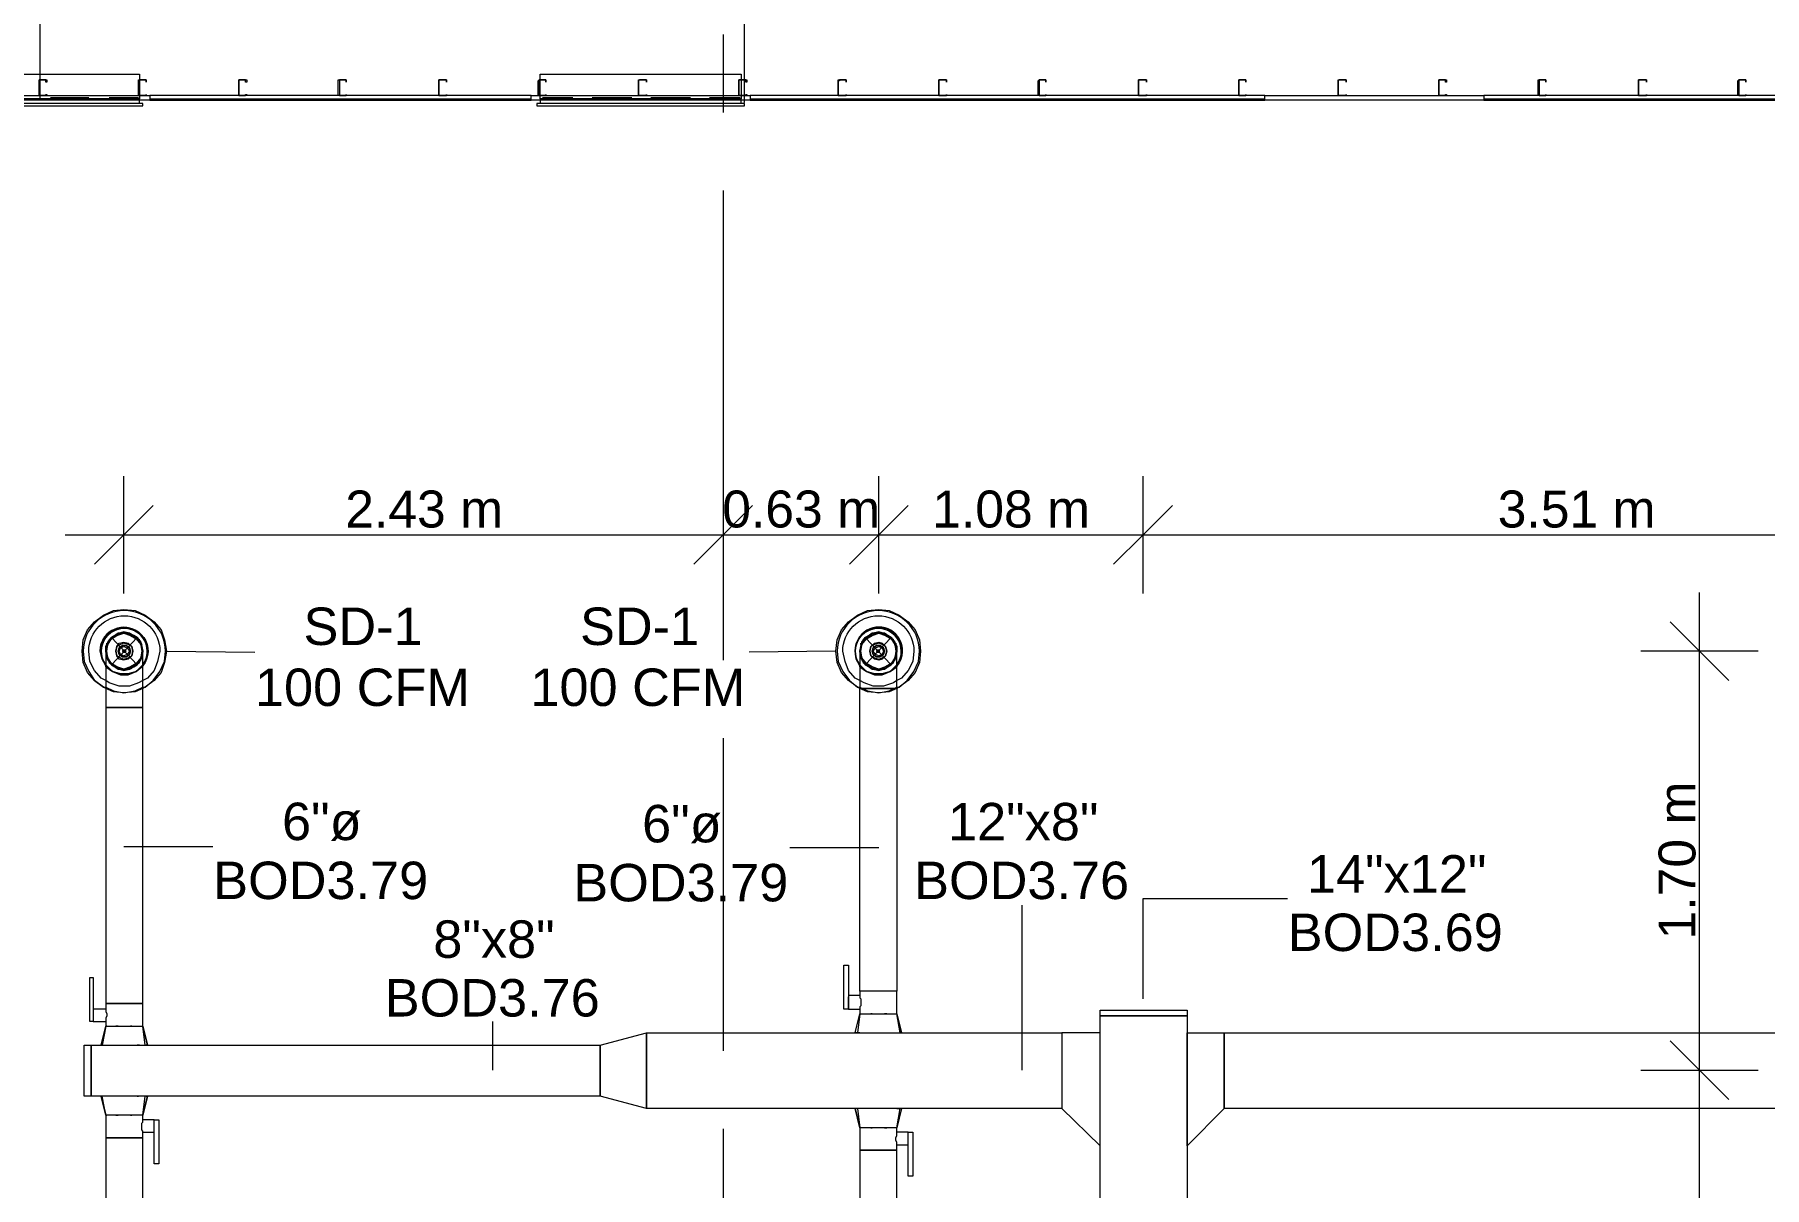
# Model space of a CAD drawing. Header units: metres. Extents: x -2 to 207, y -8 to 52.
# Drawn here: x 28.02 to 35.04, y 16.8 to 21.48 of the extents above; entities that cross this region are included whole.
import ezdxf

# ---------------------------------------------------------------- set-up
doc = ezdxf.new("R2010")
doc.units = ezdxf.units.M
doc.layers.add('HVAC - Ductos', color=5, linetype='Continuous', lineweight=0)
doc.layers.add('PDF_Text', color=7, linetype='Continuous', lineweight=0)
doc.layers.add('PDF_Geometry', color=7, linetype='Continuous', lineweight=0, true_color=0xaaaaaa)
doc.styles.add('PDF Helvetica', font='')
doc.styles.get('PDF Helvetica').set_extended_font_data('Helvetica')

msp = doc.modelspace()

# ---------------------------------------------------------------- linework, layer by layer
at = {"layer": 'HVAC - Ductos', "lineweight": 0}
for points in [[(28.0393, 21.2243), (28.0393, 21.7787)], [(30.8983, 21.2059), (30.8983, 21.7008)], [(28.4563, 21.2014), (28.4425, 21.2014), (28.4425, 21.2197), (27.6316, 21.2197), (27.6316, 21.3205), (28.4425, 21.3205), (28.4425, 21.2197), (27.6316, 21.2197), (27.6316, 21.2014), (27.6178, 21.2014), (27.6178, 21.1922), (28.4563, 21.1922), (28.4563, 21.2014), (27.6178, 21.2014)], [(30.8937, 21.2014), (30.8846, 21.2014), (30.8846, 21.2197), (30.069, 21.2197), (30.069, 21.3205), (30.8846, 21.3205), (30.8846, 21.2197), (30.069, 21.2197), (30.069, 21.2014), (30.0553, 21.2014), (30.0553, 21.1922), (30.8983, 21.1922), (30.8983, 21.2014), (30.0553, 21.2014)], [(27.6408, 21.1922), (28.4334, 21.1922)], [(30.0782, 21.1922), (30.8708, 21.1922)], [(28.3784, 19.2129), (28.3784, 19.4511), (28.3784, 19.6894)], [(30.8113, 19.6894), (30.8113, 19.4511), (30.8113, 19.2129)], [(31.4435, 19.2129), (31.4435, 19.4511), (31.4435, 19.6894)], [(32.5157, 19.2129), (32.5157, 19.4511), (32.5157, 19.6894)], [(28.4975, 19.5703), (28.3784, 19.4511), (28.2592, 19.332)], [(30.9304, 19.5703), (30.8113, 19.4511), (30.6921, 19.332)], [(31.5627, 19.5703), (31.4435, 19.4511), (31.3245, 19.332)], [(32.6348, 19.5703), (32.5157, 19.4511), (32.3965, 19.332)], [(28.1402, 19.4511), (30.8113, 19.4511), (31.4435, 19.4511), (32.5157, 19.4511), (36.0252, 19.4511), (40.2267, 19.4511)], [(34.7745, 13.7378), (34.7745, 15.575), (34.7745, 17.2794), (34.7745, 19.2175)], [(28.3051, 18.8281), (28.2959, 18.8326), (28.2592, 18.8601), (28.2318, 18.8921), (28.2134, 18.9334), (28.2089, 18.9792), (28.2134, 19.025), (28.2318, 19.0663), (28.2592, 19.0984), (28.2959, 19.1258), (28.3372, 19.1442), (28.3784, 19.1488), (28.4242, 19.1442), (28.4655, 19.1258), (28.5021, 19.0984), (28.5296, 19.0663), (28.5433, 19.025), (28.5525, 18.9792), (28.5433, 18.9334), (28.5296, 18.8921), (28.5021, 18.8601), (28.4655, 18.8326), (28.4563, 18.8281)], [(28.3142, 19.0113), (28.328, 19.0296), (28.3509, 19.0434)], [(28.3463, 19.048), (28.3509, 19.048), (28.3554, 19.048)], [(28.3554, 19.048), (28.3784, 19.0526), (28.4059, 19.048)], [(28.4059, 19.048), (28.4105, 19.048)], [(28.4105, 19.0434), (28.4334, 19.0296), (28.4471, 19.0113)], [(31.3748, 19.0113), (31.3885, 19.0296), (31.4115, 19.0434)], [(31.4115, 19.048), (31.4161, 19.048)], [(31.4161, 19.048), (31.4435, 19.0526), (31.4665, 19.048)], [(31.4665, 19.048), (31.471, 19.048), (31.4756, 19.048)], [(31.471, 19.0434), (31.4939, 19.0296), (31.5077, 19.0113)], [(34.6553, 19.0984), (34.7745, 18.9792), (34.8936, 18.8601)], [(28.3097, 18.9563), (28.3051, 18.9792), (28.3097, 19.0022)], [(28.3051, 18.9792), (28.3051, 18.9747), (28.3051, 18.9563), (28.3051, 18.9243), (28.3051, 18.883), (28.3051, 18.8372), (28.3051, 18.7868), (28.3051, 18.7501), (28.3142, 18.7501), (28.328, 18.7501), (28.3418, 18.7501), (28.36, 18.7501), (28.3784, 18.7501), (28.4013, 18.7501), (28.4196, 18.7501), (28.4334, 18.7501), (28.4471, 18.7501), (28.4517, 18.7501), (28.4563, 18.7501), (28.4563, 18.8051), (28.4563, 18.8555), (28.4563, 18.9013), (28.4563, 18.938), (28.4563, 18.9609), (28.4563, 18.9747), (28.4563, 18.9792)], [(28.3051, 18.9747), (28.3051, 18.9609), (28.3142, 18.9426), (28.328, 18.9243), (28.3418, 18.9151), (28.36, 18.9059), (28.3784, 18.9013), (28.4013, 18.9059), (28.4196, 18.9151), (28.4334, 18.9243), (28.4471, 18.9426), (28.4517, 18.9609), (28.4563, 18.9747)], [(28.3097, 19.0067), (28.3097, 19.0113)], [(28.4471, 19.0113), (28.4517, 19.0067)], [(28.4471, 19.0022), (28.4517, 18.9792), (28.4471, 18.9563)], [(28.5525, 18.9792), (28.9098, 18.9747)], [(31.2694, 18.9792), (30.9167, 18.9747)], [(31.3657, 18.9792), (31.3657, 18.9747), (31.3657, 18.9563), (31.3657, 18.9243), (31.3657, 18.8876), (31.3657, 18.8464), (31.3657, 18.8281), (31.3703, 18.8281), (31.3748, 18.8281), (31.3885, 18.8281), (31.4023, 18.8281), (31.4207, 18.8281), (31.4435, 18.8281), (31.4619, 18.8281), (31.4802, 18.8281), (31.4939, 18.8281), (31.5077, 18.8281), (31.5169, 18.8281), (31.5169, 18.8693), (31.5169, 18.9105), (31.5169, 18.9426), (31.5169, 18.9655), (31.5169, 18.9792)], [(31.3657, 18.9747), (31.3703, 18.9609), (31.3748, 18.9426), (31.3885, 18.9243), (31.4023, 18.9151), (31.4207, 18.9059), (31.4435, 18.9013), (31.4619, 18.9059), (31.4802, 18.9151), (31.4939, 18.9243), (31.5077, 18.9426), (31.5169, 18.9609), (31.5169, 18.9747)], [(31.3703, 19.0067), (31.3703, 19.0113)], [(31.3748, 18.9563), (31.3703, 18.9792), (31.3748, 19.0022)], [(31.5123, 19.0113), (31.5123, 19.0067)], [(31.5123, 19.0022), (31.5169, 18.9792), (31.5123, 18.9563)], [(35.0127, 18.9792), (34.7745, 18.9792), (34.5362, 18.9792)], [(28.3097, 18.9472), (28.3097, 18.9518)], [(28.3509, 18.9151), (28.328, 18.9288), (28.3142, 18.9472)], [(28.3554, 18.9059), (28.3509, 18.9105), (28.3463, 18.9105)], [(28.4059, 18.9105), (28.3784, 18.9059), (28.3554, 18.9105)], [(28.4105, 18.9105), (28.4059, 18.9059)], [(28.4517, 18.9518), (28.4471, 18.9472), (28.4334, 18.9288), (28.4105, 18.9151)], [(31.3703, 18.9472), (31.3703, 18.9518)], [(31.4115, 18.9151), (31.3885, 18.9288), (31.3748, 18.9472)], [(31.4161, 18.9059), (31.4115, 18.9105)], [(31.4665, 18.9105), (31.4435, 18.9059), (31.4161, 18.9105)], [(31.4756, 18.9105), (31.471, 18.9105), (31.4665, 18.9059)], [(31.5077, 18.9472), (31.4939, 18.9288), (31.471, 18.9151)], [(31.5123, 18.9518), (31.5123, 18.9472)], [(28.4563, 18.8601), (28.4379, 18.8509), (28.4013, 18.8372), (28.36, 18.8372), (28.3188, 18.8509), (28.3051, 18.8601)], [(28.3051, 18.8326), (28.3372, 18.8189), (28.3784, 18.8097), (28.4242, 18.8189), (28.4563, 18.8326)], [(28.4563, 18.8281), (28.4242, 18.8143), (28.3784, 18.8097), (28.3372, 18.8143), (28.3051, 18.8281)], [(31.5169, 18.8601), (31.5031, 18.8509), (31.4619, 18.8372), (31.4207, 18.8372), (31.384, 18.8509), (31.3657, 18.8601)], [(31.3657, 18.8326), (31.3977, 18.8189), (31.4435, 18.8097), (31.4848, 18.8189), (31.5169, 18.8326)], [(31.5169, 18.8281), (31.4848, 18.8143), (31.4435, 18.8097), (31.3977, 18.8143), (31.3657, 18.8281)], [(31.5169, 18.8281), (31.5077, 18.8281), (31.4939, 18.8281), (31.4802, 18.8281), (31.4619, 18.8281), (31.4435, 18.8281), (31.4207, 18.8281), (31.4023, 18.8281), (31.3885, 18.8281), (31.3748, 18.8281), (31.3703, 18.8281), (31.3657, 18.8281)], [(28.3784, 18.1866), (28.7404, 18.1866)], [(31.4435, 18.182), (31.0816, 18.182)], [(32.5157, 17.5681), (32.5157, 17.9758), (33.1021, 17.9758)], [(32.0254, 17.2794), (32.0254, 17.9484)], [(28.2547, 17.4764), (28.241, 17.4764), (28.241, 17.6551), (28.2547, 17.6551), (28.2547, 17.4764), (28.3051, 17.4764), (28.3051, 17.4581), (28.2914, 17.3802)], [(31.3657, 17.4306), (31.3565, 17.4306), (31.3519, 17.4306), (31.3473, 17.4306), (31.3657, 17.5085), (31.3703, 17.5085), (31.3748, 17.5085), (31.3885, 17.5085), (31.4023, 17.5085), (31.4207, 17.5085), (31.4435, 17.5085), (31.4619, 17.5085), (31.4802, 17.5085), (31.4939, 17.5085), (31.5077, 17.5085), (31.5123, 17.5085), (31.5169, 17.5085), (31.5169, 17.6001), (31.5077, 17.6001), (31.4939, 17.6001), (31.4802, 17.6001), (31.4619, 17.6001), (31.4435, 17.6001), (31.4207, 17.6001), (31.4023, 17.6001), (31.3885, 17.6001), (31.3748, 17.6001), (31.3703, 17.6001), (31.3657, 17.6001), (31.3657, 17.5818), (31.3199, 17.5818)], [(31.3199, 17.5314), (31.3199, 17.536), (31.3199, 17.5406), (31.3199, 17.5497), (31.3199, 17.5543), (31.3199, 17.5589), (31.3199, 17.5681), (31.3199, 17.5727), (31.3199, 17.5773)], [(31.3657, 17.5818), (31.3657, 17.5773), (31.3657, 17.5727), (31.3703, 17.5681), (31.3703, 17.5589), (31.3703, 17.5497), (31.3703, 17.5406), (31.3657, 17.536), (31.3657, 17.5314), (31.3657, 17.5268)], [(28.3051, 17.4581), (28.3097, 17.4581), (28.3051, 17.4581), (28.3097, 17.4581), (28.3142, 17.4581), (28.328, 17.4581), (28.3418, 17.4581), (28.36, 17.4581), (28.3784, 17.4581), (28.4013, 17.4581), (28.4196, 17.4581), (28.4334, 17.4581), (28.4471, 17.4581), (28.4517, 17.4581), (28.4563, 17.4581), (28.4563, 17.5497), (28.4517, 17.5497), (28.4471, 17.5497), (28.4334, 17.5497), (28.4196, 17.5497), (28.4013, 17.5497), (28.3784, 17.5497), (28.36, 17.5497), (28.3418, 17.5497), (28.328, 17.5497), (28.3142, 17.5497), (28.3051, 17.5497), (28.3051, 17.5268), (28.2547, 17.5268), (28.2547, 17.5222), (28.2547, 17.5176), (28.2547, 17.5085), (28.2547, 17.5039), (28.2547, 17.4948), (28.2547, 17.4902), (28.2547, 17.4856), (28.2547, 17.481)], [(28.3051, 17.5268), (28.3051, 17.5222), (28.3051, 17.5176), (28.3097, 17.5085), (28.3097, 17.4994), (28.3051, 17.4902), (28.3051, 17.4856), (28.3051, 17.481), (28.3051, 17.4764)], [(31.3199, 17.5268), (31.3657, 17.5268), (31.3657, 17.5085), (31.3565, 17.4306)], [(31.3473, 17.4306), (31.3657, 17.5085)], [(31.5352, 17.4306), (31.5169, 17.5085), (31.5352, 17.4306)], [(31.5306, 17.4306), (31.5169, 17.5085)], [(28.2868, 17.3802), (28.3051, 17.4581), (28.2868, 17.3802)], [(28.4563, 17.3802), (28.4655, 17.3802), (28.47, 17.3802), (28.4746, 17.3802), (28.4563, 17.4581), (28.4746, 17.3802), (28.47, 17.3802)], [(28.4655, 17.3802), (28.4563, 17.4581)], [(29.8766, 17.2794), (29.8766, 17.4764)], [(30.3119, 17.3802), (30.4997, 17.4306)], [(30.4997, 17.4306), (30.4997, 17.1237)], [(31.3703, 17.4306), (31.3885, 17.4306)], [(31.3931, 17.4306), (31.3977, 17.4306), (31.4069, 17.4306), (31.4207, 17.4306), (31.4252, 17.4306), (31.4298, 17.4306), (31.4527, 17.4306), (31.4573, 17.4306), (31.4619, 17.4306), (31.4756, 17.4306), (31.4848, 17.4306), (31.4894, 17.4306), (31.4939, 17.4306), (31.5123, 17.4306)], [(31.5169, 17.4306), (31.526, 17.4306), (31.5306, 17.4306), (31.5352, 17.4306)], [(28.2868, 17.3802), (28.2914, 17.3802), (28.2959, 17.3802), (28.3051, 17.3802)], [(28.3097, 17.3802), (28.3234, 17.3802), (28.328, 17.3802)], [(28.3326, 17.3802), (28.3372, 17.3802), (28.3463, 17.3802), (28.36, 17.3802), (28.3646, 17.3802), (28.3692, 17.3802), (28.3921, 17.3802)], [(28.3967, 17.3802), (28.4013, 17.3802), (28.4151, 17.3802), (28.4242, 17.3802), (28.4288, 17.3802), (28.4334, 17.3802), (28.4517, 17.3802)], [(28.4425, 17.3802), (28.4334, 17.3802)], [(30.3119, 17.1741), (30.3119, 17.3802)], [(34.6553, 17.3986), (34.7745, 17.2794), (34.8936, 17.1603)], [(34.5362, 17.2794), (34.7745, 17.2794), (35.0127, 17.2794)], [(28.3051, 17.1741), (28.2959, 17.1741), (28.2914, 17.1741), (28.2868, 17.1741), (28.3051, 17.0961), (28.2868, 17.1741)], [(28.3051, 17.0961), (28.3097, 17.0961), (28.3051, 17.0961), (28.2914, 17.1741)], [(28.328, 17.1741), (28.3234, 17.1741), (28.3097, 17.1741)], [(28.3921, 17.1741), (28.3692, 17.1741), (28.3646, 17.1741), (28.36, 17.1741), (28.3463, 17.1741), (28.3372, 17.1741), (28.3326, 17.1741)], [(28.4517, 17.1741), (28.4334, 17.1741), (28.4288, 17.1741), (28.4242, 17.1741), (28.4151, 17.1741), (28.4013, 17.1741), (28.3967, 17.1741)], [(28.4334, 17.1741), (28.4379, 17.1741)], [(28.4563, 17.0961), (28.4655, 17.1741), (28.4563, 17.1741)], [(28.4746, 17.1741), (28.4563, 17.0961), (28.4746, 17.1741)], [(30.4997, 17.1237), (30.3119, 17.1741)], [(28.4563, 15.8454), (28.4563, 17.0045), (28.4563, 17.0275), (28.5021, 17.0275), (28.5021, 17.032), (28.5021, 17.0366), (28.5021, 17.0458), (28.5021, 17.0503), (28.5021, 17.0595), (28.5021, 17.0641), (28.5021, 17.0687), (28.5021, 17.0733), (28.5021, 17.0779), (28.5204, 17.0779), (28.5204, 16.8992), (28.5021, 16.8992), (28.5021, 17.0779), (28.4563, 17.0779), (28.4563, 17.0961), (28.4517, 17.0961), (28.4471, 17.0961), (28.4334, 17.0961), (28.4196, 17.0961), (28.4013, 17.0961), (28.3784, 17.0961), (28.36, 17.0961), (28.3418, 17.0961), (28.328, 17.0961), (28.3142, 17.0961), (28.3097, 17.0961), (28.3051, 17.0961), (28.3051, 17.0045), (28.3142, 17.0045), (28.328, 17.0045), (28.3418, 17.0045), (28.36, 17.0045), (28.3784, 17.0045), (28.4013, 17.0045), (28.4196, 17.0045), (28.4334, 17.0045), (28.4471, 17.0045), (28.4517, 17.0045), (28.4563, 17.0045), (28.4517, 17.0045), (28.4471, 17.0045), (28.4334, 17.0045), (28.4196, 17.0045), (28.4013, 17.0045), (28.3784, 17.0045), (28.36, 17.0045), (28.3418, 17.0045), (28.328, 17.0045), (28.3142, 17.0045), (28.3051, 17.0045), (28.3051, 15.8454)], [(28.4563, 17.0275), (28.4563, 17.032), (28.4517, 17.0366), (28.4517, 17.0458), (28.4517, 17.0549), (28.4517, 17.0641), (28.4563, 17.0687), (28.4563, 17.0733), (28.4563, 17.0779)], [(31.3519, 17.1237), (31.3473, 17.1237)], [(31.3473, 17.1237), (31.3657, 17.0458), (31.3473, 17.1237)], [(31.3657, 17.1237), (31.3565, 17.1237), (31.3657, 17.0458)], [(31.5169, 17.1237), (31.526, 17.1237), (31.5306, 17.1237), (31.5352, 17.1237), (31.5169, 17.0458), (31.5123, 17.0458), (31.5077, 17.0458), (31.4939, 17.0458), (31.4802, 17.0458), (31.4619, 17.0458), (31.4435, 17.0458), (31.4207, 17.0458), (31.4023, 17.0458), (31.3885, 17.0458), (31.3748, 17.0458), (31.3703, 17.0458), (31.3657, 17.0458), (31.3657, 16.9541), (31.3703, 16.9541), (31.3748, 16.9541), (31.3885, 16.9541), (31.4023, 16.9541), (31.4207, 16.9541), (31.4435, 16.9541), (31.4619, 16.9541), (31.4802, 16.9541), (31.4939, 16.9541), (31.5077, 16.9541), (31.5169, 16.9541), (31.5169, 16.977), (31.5627, 16.977), (31.5627, 16.9816), (31.5627, 16.9862), (31.5627, 16.9954), (31.5627, 16.9999), (31.5627, 17.0091), (31.5627, 17.0137), (31.5627, 17.0183), (31.5627, 17.0229)], [(31.3885, 17.1237), (31.3703, 17.1237)], [(31.5123, 17.1237), (31.4939, 17.1237), (31.4894, 17.1237), (31.4848, 17.1237), (31.4756, 17.1237), (31.4619, 17.1237), (31.4573, 17.1237), (31.4527, 17.1237), (31.4298, 17.1237), (31.4252, 17.1237), (31.4207, 17.1237), (31.4069, 17.1237), (31.3977, 17.1237), (31.3931, 17.1237)], [(31.5627, 17.0275), (31.5169, 17.0275), (31.5169, 17.0458), (31.5306, 17.1237)], [(31.5352, 17.1237), (31.5169, 17.0458)], [(31.5169, 16.977), (31.5169, 16.9816), (31.5169, 16.9862), (31.5123, 16.9954), (31.5123, 17.0045), (31.5169, 17.0137), (31.5169, 17.0183), (31.5169, 17.0229), (31.5169, 17.0275)]]:
    msp.add_lwpolyline(points, dxfattribs=at)
for points in [[(28.0805, 21.2243), (28.2364, 21.2243)], [(28.3188, 21.2243), (28.4379, 21.2243)], [(30.0782, 21.2243), (30.2019, 21.2243)], [(30.2798, 21.2243), (30.4402, 21.2243)], [(30.518, 21.2243), (30.6784, 21.2243)], [(30.7563, 21.2243), (30.88, 21.2243)], [(31.3657, 17.6001), (31.3657, 18.8281), (31.3565, 18.8326), (31.3199, 18.8601), (31.2923, 18.8921), (31.274, 18.9334), (31.2694, 18.9792), (31.274, 19.025), (31.2923, 19.0663), (31.3199, 19.0984), (31.3565, 19.1258), (31.3977, 19.1442), (31.4435, 19.1488), (31.4848, 19.1442), (31.526, 19.1258), (31.5627, 19.0984), (31.5902, 19.0663), (31.6085, 19.025), (31.613, 18.9792), (31.6085, 18.9334), (31.5902, 18.8921), (31.5627, 18.8601), (31.526, 18.8326), (31.5169, 18.8281), (31.5169, 17.6001), (31.5077, 17.6001), (31.4939, 17.6001), (31.4802, 17.6001), (31.4619, 17.6001), (31.4435, 17.6001), (31.4207, 17.6001), (31.4023, 17.6001), (31.3885, 17.6001), (31.3748, 17.6001), (31.3703, 17.6001)], [(28.3051, 18.9792), (28.3051, 18.9976), (28.3142, 19.0159), (28.328, 19.0342), (28.3418, 19.0434), (28.36, 19.0526), (28.3784, 19.0571), (28.4013, 19.0526), (28.4196, 19.0434), (28.4334, 19.0342), (28.4471, 19.0159), (28.4517, 18.9976), (28.4563, 18.9792), (28.4563, 18.9747), (28.4563, 18.9792), (28.4517, 18.9976), (28.4471, 19.0159), (28.4334, 19.0342), (28.4196, 19.0434), (28.4013, 19.0526), (28.3784, 19.0571), (28.36, 19.0526), (28.3418, 19.0434), (28.328, 19.0342), (28.3142, 19.0159), (28.3051, 18.9976), (28.3051, 18.9792), (28.3051, 18.9747)], [(28.4517, 18.9609), (28.4425, 18.9426), (28.4334, 18.9288), (28.4151, 18.9151), (28.3967, 18.9059), (28.3784, 18.9059), (28.36, 18.9059), (28.3418, 18.9151), (28.328, 18.9288), (28.3142, 18.9426), (28.3097, 18.9609), (28.3051, 18.9792), (28.3097, 18.9976), (28.3142, 19.0159), (28.328, 19.0296), (28.3418, 19.0434), (28.36, 19.0526), (28.3784, 19.0526), (28.3967, 19.0526), (28.4151, 19.0434), (28.4334, 19.0296), (28.4425, 19.0159), (28.4517, 18.9976), (28.4517, 18.9792)], [(28.4471, 18.9518), (28.4288, 18.9288), (28.4059, 18.9151), (28.3784, 18.9059), (28.3509, 18.9151), (28.328, 18.9288), (28.3142, 18.9518), (28.3097, 18.9792), (28.3142, 19.0067), (28.328, 19.0296), (28.3509, 19.0434), (28.3784, 19.0526), (28.4059, 19.0434), (28.4288, 19.0296), (28.4471, 19.0067), (28.4517, 18.9792)], [(31.3657, 18.9792), (31.3703, 18.9976), (31.3748, 19.0159), (31.3885, 19.0342), (31.4023, 19.0434), (31.4207, 19.0526), (31.4435, 19.0571), (31.4619, 19.0526), (31.4802, 19.0434), (31.4939, 19.0342), (31.5077, 19.0159), (31.5169, 18.9976), (31.5169, 18.9792), (31.5169, 18.9747), (31.5169, 18.9792), (31.5169, 18.9976), (31.5077, 19.0159), (31.4939, 19.0342), (31.4802, 19.0434), (31.4619, 19.0526), (31.4435, 19.0571), (31.4207, 19.0526), (31.4023, 19.0434), (31.3885, 19.0342), (31.3748, 19.0159), (31.3703, 18.9976), (31.3657, 18.9792), (31.3657, 18.9747)], [(31.5077, 18.9518), (31.4939, 18.9288), (31.471, 18.9151), (31.4435, 18.9059), (31.4161, 18.9151), (31.3931, 18.9288), (31.3748, 18.9518), (31.3703, 18.9792), (31.3748, 19.0067), (31.3931, 19.0296), (31.4161, 19.0434), (31.4435, 19.0526), (31.471, 19.0434), (31.4939, 19.0296), (31.5077, 19.0067), (31.5123, 18.9792)], [(31.5123, 18.9609), (31.5077, 18.9426), (31.4939, 18.9288), (31.4802, 18.9151), (31.4619, 18.9059), (31.4435, 18.9059), (31.4207, 18.9059), (31.4069, 18.9151), (31.3885, 18.9288), (31.3794, 18.9426), (31.3703, 18.9609), (31.3703, 18.9792), (31.3703, 18.9976), (31.3794, 19.0159), (31.3885, 19.0296), (31.4069, 19.0434), (31.4207, 19.0526), (31.4435, 19.0526), (31.4619, 19.0526), (31.4802, 19.0434), (31.4939, 19.0296), (31.5077, 19.0159), (31.5123, 18.9976), (31.5169, 18.9792)], [(28.2822, 18.9792), (28.2914, 18.9472), (28.3051, 18.9197), (28.2914, 18.9472)], [(28.3509, 18.9976), (28.3463, 18.9792), (28.3509, 18.9976), (28.36, 19.0113), (28.3784, 19.0159), (28.3967, 19.0113), (28.4105, 18.9976), (28.4151, 18.9792), (28.4105, 18.9976), (28.3967, 19.0067), (28.3784, 19.0113), (28.3646, 19.0067)], [(28.4105, 18.9609), (28.4151, 18.9792), (28.4105, 18.9609), (28.3967, 18.9472), (28.3784, 18.9426), (28.36, 18.9472), (28.3509, 18.9609), (28.3463, 18.9792), (28.3509, 18.9609), (28.3646, 18.9518), (28.3784, 18.9472), (28.3967, 18.9518)], [(28.36, 18.993), (28.3554, 18.9792), (28.36, 18.993), (28.3738, 19.0022), (28.3876, 19.0022), (28.4013, 18.993), (28.4059, 18.9792), (28.4013, 18.993), (28.3876, 19.0022), (28.3738, 19.0022)], [(28.4013, 18.9655), (28.4059, 18.9792), (28.4013, 18.9655), (28.3876, 18.9563), (28.3738, 18.9563), (28.36, 18.9655), (28.3554, 18.9792), (28.36, 18.9655), (28.3738, 18.9563), (28.3876, 18.9563)], [(28.3921, 18.9655), (28.3784, 18.9609), (28.3646, 18.9655), (28.36, 18.9792), (28.3646, 18.993), (28.3784, 18.9976), (28.3921, 18.993), (28.4013, 18.9792)], [(28.383, 18.9838), (28.3784, 18.9838), (28.3738, 18.9792), (28.3784, 18.9838), (28.383, 18.9838), (28.3876, 18.9792), (28.383, 18.9747), (28.3784, 18.9747), (28.3738, 18.9792), (28.3784, 18.9747), (28.383, 18.9747), (28.383, 18.9792)], [(31.3473, 18.9792), (31.3519, 18.9472), (31.3657, 18.9197), (31.3519, 18.9472)], [(31.4115, 18.9976), (31.4069, 18.9792), (31.4115, 18.9976), (31.4252, 19.0113), (31.4435, 19.0159), (31.4573, 19.0113), (31.471, 18.9976), (31.4756, 18.9792), (31.471, 18.9976), (31.4573, 19.0067), (31.4435, 19.0113), (31.4252, 19.0067)], [(31.471, 18.9609), (31.4756, 18.9792), (31.471, 18.9609), (31.4573, 18.9472), (31.4435, 18.9426), (31.4252, 18.9472), (31.4115, 18.9609), (31.4069, 18.9792), (31.4115, 18.9609), (31.4252, 18.9518), (31.4435, 18.9472), (31.4573, 18.9518)], [(31.4207, 18.993), (31.4161, 18.9792), (31.4207, 18.993), (31.4344, 19.0022), (31.4481, 19.0022), (31.4619, 18.993), (31.4665, 18.9792), (31.4619, 18.993), (31.4481, 19.0022), (31.4344, 19.0022)], [(31.4619, 18.9655), (31.4665, 18.9792), (31.4619, 18.9655), (31.4481, 18.9563), (31.4344, 18.9563), (31.4207, 18.9655), (31.4161, 18.9792), (31.4207, 18.9655), (31.4344, 18.9563), (31.4481, 18.9563)], [(31.4573, 18.9655), (31.4435, 18.9609), (31.4298, 18.9655), (31.4207, 18.9792), (31.4298, 18.993), (31.4435, 18.9976), (31.4573, 18.993), (31.4619, 18.9792)], [(31.439, 18.9838), (31.4344, 18.9792), (31.439, 18.9838), (31.4435, 18.9838), (31.4481, 18.9792), (31.4435, 18.9838)], [(31.4435, 18.9747), (31.4481, 18.9792), (31.4435, 18.9747), (31.439, 18.9747), (31.4344, 18.9792), (31.439, 18.9747)], [(28.3097, 18.9197), (28.3326, 18.8967), (28.3646, 18.8876), (28.3967, 18.8876), (28.4288, 18.8967), (28.4517, 18.9197), (28.4563, 18.9243), (28.4517, 18.9197), (28.4288, 18.8967), (28.3967, 18.8876), (28.3646, 18.8876), (28.3326, 18.8967), (28.3097, 18.9197), (28.3051, 18.9243)], [(28.4517, 18.9151), (28.4288, 18.8967), (28.3967, 18.883), (28.3646, 18.883), (28.3326, 18.8967), (28.3051, 18.9151), (28.3051, 18.9197), (28.3051, 18.9151), (28.3326, 18.8967), (28.3646, 18.883), (28.3967, 18.883), (28.4288, 18.8967), (28.4517, 18.9151), (28.4563, 18.9197)], [(31.3703, 18.9197), (31.3931, 18.8967), (31.4252, 18.8876), (31.4573, 18.8876), (31.4894, 18.8967), (31.5123, 18.9197), (31.5169, 18.9243), (31.5123, 18.9197), (31.4894, 18.8967), (31.4573, 18.8876), (31.4252, 18.8876), (31.3931, 18.8967), (31.3703, 18.9197), (31.3657, 18.9243)], [(31.5169, 18.9151), (31.4894, 18.8967), (31.4573, 18.883), (31.4252, 18.883), (31.3931, 18.8967), (31.3657, 18.9151), (31.3657, 18.9197), (31.3657, 18.9151), (31.3931, 18.8967), (31.4252, 18.883), (31.4573, 18.883), (31.4894, 18.8967), (31.5169, 18.9151), (31.5169, 18.9197)], [(28.3051, 17.5497), (28.3142, 17.5497), (28.328, 17.5497), (28.3418, 17.5497), (28.36, 17.5497), (28.3784, 17.5497), (28.4013, 17.5497), (28.4196, 17.5497), (28.4334, 17.5497), (28.4471, 17.5497), (28.4517, 17.5497), (28.4563, 17.5497), (28.4563, 18.7501), (28.4517, 18.7501), (28.4471, 18.7501), (28.4334, 18.7501), (28.4196, 18.7501), (28.4013, 18.7501), (28.3784, 18.7501), (28.36, 18.7501), (28.3418, 18.7501), (28.328, 18.7501), (28.3142, 18.7501), (28.3051, 18.7501)], [(31.3015, 17.7055), (31.3199, 17.7055), (31.3199, 17.5268), (31.3015, 17.5268)], [(31.4161, 17.5085), (31.4115, 17.5085)], [(31.4756, 17.5085), (31.471, 17.5085), (31.4665, 17.5085), (31.471, 17.5085)], [(32.6944, 17.4994), (32.3416, 17.4994), (32.3416, 17.5222), (32.6944, 17.5222)], [(32.6944, 17.4994), (32.6944, 15.9874), (32.3416, 15.9874), (32.3416, 17.4994)], [(28.3554, 17.4581), (28.3509, 17.4581), (28.3463, 17.4581), (28.3509, 17.4581)], [(28.4105, 17.4581), (28.4059, 17.4581)], [(30.4997, 17.4306), (32.1858, 17.4306), (32.1858, 17.1237), (30.4997, 17.1237)], [(32.1858, 17.4306), (32.1858, 17.1237), (32.3416, 16.9724), (32.3416, 17.4306)], [(32.8456, 17.1237), (32.6944, 16.9724), (32.6944, 17.4306), (32.8456, 17.4306)], [(36.4193, 17.1237), (32.8456, 17.1237), (32.8456, 17.4306), (36.4193, 17.4306)], [(28.218, 17.1741), (28.218, 17.3802), (28.2455, 17.3802), (28.2455, 17.1741)], [(30.3119, 17.1741), (28.2455, 17.1741), (28.2455, 17.3802), (30.3119, 17.3802)], [(28.4746, 17.1741), (28.47, 17.1741)], [(28.3463, 17.0961), (28.3509, 17.0961), (28.3554, 17.0961), (28.3509, 17.0961)], [(28.4059, 17.0961), (28.4105, 17.0961)], [(31.4115, 17.0458), (31.4161, 17.0458)], [(31.4665, 17.0458), (31.471, 17.0458), (31.4756, 17.0458), (31.471, 17.0458)], [(31.581, 16.8488), (31.5627, 16.8488), (31.5627, 17.0275), (31.581, 17.0275)], [(31.5169, 16.9541), (31.5077, 16.9541), (31.4939, 16.9541), (31.4802, 16.9541), (31.4619, 16.9541), (31.4435, 16.9541), (31.4207, 16.9541), (31.4023, 16.9541), (31.3885, 16.9541), (31.3748, 16.9541), (31.3703, 16.9541), (31.3657, 16.9541), (31.3657, 15.8041), (31.3703, 15.8041), (31.3748, 15.8041), (31.3885, 15.8041), (31.4023, 15.8041), (31.4207, 15.8041), (31.4435, 15.8041), (31.4619, 15.8041), (31.4802, 15.8041), (31.4939, 15.8041), (31.5077, 15.8041), (31.5169, 15.8041)]]:
    msp.add_lwpolyline(points, close=True, dxfattribs=at)
for points in [[(28.4563, 18.8326), (28.4655, 18.8326), (28.4975, 18.8601), (28.525, 18.8967), (28.5433, 18.938), (28.5479, 18.9792, 0.986385), (28.2134, 18.9792), (28.218, 18.938), (28.2364, 18.8967), (28.2592, 18.8601), (28.2959, 18.8326), (28.3051, 18.8326)], [(28.3051, 18.8601), (28.2868, 18.8693), (28.2592, 18.9013), (28.241, 18.938), (28.2364, 18.9792, -0.994854), (28.525, 18.9792), (28.5159, 18.938), (28.5021, 18.9013), (28.4746, 18.8693), (28.4563, 18.8601)], [(31.5169, 18.8326), (31.526, 18.8326), (31.5581, 18.8601), (31.5856, 18.8967), (31.6039, 18.938), (31.6085, 18.9792, 0.986188), (31.274, 18.9792), (31.2786, 18.938), (31.2969, 18.8967), (31.3245, 18.8601), (31.3565, 18.8326), (31.3657, 18.8326)], [(31.3657, 18.8601), (31.3473, 18.8693), (31.3199, 18.9013), (31.3061, 18.938), (31.2969, 18.9792, -0.994589), (31.5856, 18.9792), (31.581, 18.938), (31.5627, 18.9013), (31.5352, 18.8693), (31.5169, 18.8601)]]:
    msp.add_lwpolyline(points, format="xyb", dxfattribs=at)
for points in [[(28.4746, 18.9792, 1.0103), (28.2822, 18.9792, -1.404448), (28.4563, 18.9197), (28.47, 18.9472), (28.4746, 18.9792), (28.47, 18.9472), (28.4563, 18.9243, 1.368444), (28.2868, 18.9792), (28.2914, 18.9472), (28.3051, 18.9243, -1.368999)], [(31.5169, 18.9197), (31.5306, 18.9472), (31.5398, 18.9792, 1.017931), (31.3473, 18.9792), (31.3519, 18.9472), (31.3657, 18.9243, -1.368444), (31.5352, 18.9792), (31.5306, 18.9472), (31.5169, 18.9243, 1.368423), (31.3473, 18.9792, -1.434879)]]:
    msp.add_lwpolyline(points, format="xyb", close=True, dxfattribs=at)
at = {"layer": 'PDF_Geometry', "lineweight": 0}
for points in [[(30.8113, 21.4808), (30.8113, 21.1647)], [(28.4838, 21.2197), (30.0324, 21.2197)], [(30.9212, 21.2197), (33.0105, 21.2197)], [(33.8994, 21.2197), (36.0115, 21.2197)], [(30.8113, 20.8486), (30.8113, 19.5794)], [(30.8113, 19.2587), (30.8113, 18.9426)], [(30.8113, 18.6264), (30.8113, 17.3573)], [(30.8113, 17.0412), (30.8113, 16.7205)]]:
    msp.add_lwpolyline(points, dxfattribs=at)
for points in [[(28.0348, 21.2334), (28.0348, 21.293), (28.0348, 21.2976), (28.0668, 21.2976), (28.0668, 21.2884), (28.0623, 21.2884), (28.0623, 21.2976), (28.0348, 21.2976), (28.0348, 21.293), (28.0348, 21.2334), (28.0623, 21.2334), (28.0623, 21.238), (28.0668, 21.238), (28.0668, 21.2334)], [(28.4425, 21.2334), (28.4379, 21.2334), (28.4379, 21.293), (28.4379, 21.2976), (28.4425, 21.2976), (28.47, 21.2976), (28.47, 21.2884), (28.47, 21.2976), (28.4425, 21.2976), (28.4379, 21.293), (28.4379, 21.2334), (28.4425, 21.2334), (28.47, 21.2334)], [(28.8457, 21.2334), (28.8457, 21.293), (28.8457, 21.2976), (28.8778, 21.2976), (28.8778, 21.2884), (28.8732, 21.2884), (28.8732, 21.2976), (28.8457, 21.2976), (28.8457, 21.293), (28.8457, 21.2334), (28.8732, 21.2334), (28.8732, 21.238), (28.8778, 21.238), (28.8778, 21.2334)], [(29.2535, 21.2334), (29.2489, 21.2334), (29.2489, 21.293), (29.2489, 21.2976), (29.2535, 21.2976), (29.281, 21.2976), (29.281, 21.2884), (29.281, 21.2976), (29.2535, 21.2976), (29.2535, 21.293), (29.2535, 21.2334), (29.281, 21.2334)], [(29.6567, 21.2334), (29.6567, 21.293), (29.6567, 21.2976), (29.6887, 21.2976), (29.6887, 21.2884), (29.6887, 21.2976), (29.6567, 21.2976), (29.6567, 21.293), (29.6567, 21.2334), (29.6887, 21.2334)], [(30.0645, 21.2334), (30.0599, 21.2334), (30.0599, 21.293), (30.0645, 21.2976), (30.0919, 21.2976), (30.0919, 21.2884), (30.0919, 21.2976), (30.0645, 21.2976), (30.0645, 21.293), (30.0645, 21.2334), (30.0919, 21.2334)], [(30.4722, 21.2334), (30.4676, 21.2334), (30.4676, 21.293), (30.4676, 21.2976), (30.4722, 21.2976), (30.4997, 21.2976), (30.4997, 21.2884), (30.4997, 21.2976), (30.4722, 21.2976), (30.4676, 21.293), (30.4676, 21.2334), (30.4722, 21.2334), (30.4997, 21.2334)], [(30.8754, 21.2334), (30.8754, 21.293), (30.8754, 21.2976), (30.9075, 21.2976), (30.9075, 21.2884), (30.9029, 21.2884), (30.9029, 21.2976), (30.8754, 21.2976), (30.8754, 21.293), (30.8754, 21.2334), (30.9029, 21.2334), (30.9029, 21.238), (30.9075, 21.238), (30.9075, 21.2334)], [(31.2832, 21.2334), (31.2786, 21.2334), (31.2786, 21.293), (31.2786, 21.2976), (31.2832, 21.2976), (31.3107, 21.2976), (31.3107, 21.2884), (31.3107, 21.2976), (31.2832, 21.2976), (31.2832, 21.293), (31.2786, 21.293), (31.2786, 21.2334), (31.2832, 21.2334), (31.3107, 21.2334)], [(31.6864, 21.2334), (31.6864, 21.293), (31.6864, 21.2976), (31.7184, 21.2976), (31.7184, 21.2884), (31.7184, 21.2976), (31.6864, 21.2976), (31.6864, 21.293), (31.6864, 21.2334), (31.7184, 21.2334)], [(32.0941, 21.2334), (32.0896, 21.2334), (32.0896, 21.293), (32.0941, 21.2976), (32.1216, 21.2976), (32.1216, 21.2884), (32.1216, 21.2976), (32.0941, 21.2976), (32.0941, 21.293), (32.0941, 21.2334), (32.1216, 21.2334)], [(32.4973, 21.2334), (32.4973, 21.293), (32.4973, 21.2976), (32.5294, 21.2976), (32.5294, 21.2884), (32.5294, 21.2976), (32.4973, 21.2976), (32.4973, 21.293), (32.4973, 21.2334), (32.5294, 21.2334)], [(32.9051, 21.2334), (32.9051, 21.293), (32.9051, 21.2976), (32.9326, 21.2976), (32.9326, 21.2884), (32.9326, 21.2976), (32.9051, 21.2976), (32.9051, 21.293), (32.9051, 21.2334), (32.9326, 21.2334)], [(33.3129, 21.2334), (33.3083, 21.2334), (33.3083, 21.293), (33.3083, 21.2976), (33.3129, 21.2976), (33.3404, 21.2976), (33.3404, 21.2884), (33.3404, 21.2976), (33.3129, 21.2976), (33.3083, 21.293), (33.3083, 21.2334), (33.3129, 21.2334), (33.3404, 21.2334)], [(33.7161, 21.2334), (33.7161, 21.293), (33.7161, 21.2976), (33.7481, 21.2976), (33.7481, 21.2884), (33.7435, 21.2884), (33.7435, 21.2976), (33.7161, 21.2976), (33.7161, 21.293), (33.7161, 21.2334), (33.7435, 21.2334), (33.7435, 21.238), (33.7481, 21.238), (33.7481, 21.2334)], [(34.1238, 21.2334), (34.1193, 21.2334), (34.1193, 21.293), (34.1193, 21.2976), (34.1238, 21.2976), (34.1513, 21.2976), (34.1513, 21.2884), (34.1513, 21.2976), (34.1238, 21.2976), (34.1238, 21.293), (34.1238, 21.2334), (34.1513, 21.2334)], [(34.527, 21.2334), (34.527, 21.293), (34.527, 21.2976), (34.5591, 21.2976), (34.5591, 21.2884), (34.5591, 21.2976), (34.527, 21.2976), (34.527, 21.293), (34.527, 21.2334), (34.5591, 21.2334)], [(34.9348, 21.2334), (34.9302, 21.2334), (34.9302, 21.293), (34.9348, 21.2976), (34.9623, 21.2976), (34.9623, 21.2884), (34.9623, 21.2976), (34.9348, 21.2976), (34.9348, 21.293), (34.9348, 21.2334), (34.9623, 21.2334)], [(27.5949, 21.2151), (27.5949, 21.2334), (28.4838, 21.2334), (28.4838, 21.2151)], [(28.47, 21.238), (28.47, 21.2334)], [(30.0324, 21.2334), (28.4838, 21.2334), (28.4838, 21.2151), (30.0324, 21.2151)], [(29.281, 21.238), (29.281, 21.2334)], [(29.6887, 21.238), (29.6887, 21.2334)], [(30.0324, 21.2151), (30.0324, 21.2334), (30.9212, 21.2334), (30.9212, 21.2151)], [(30.0919, 21.238), (30.0919, 21.2334)], [(30.4997, 21.238), (30.4997, 21.2334)], [(33.0105, 21.2334), (30.9212, 21.2334), (30.9212, 21.2151), (33.0105, 21.2151)], [(31.3107, 21.238), (31.3107, 21.2334)], [(31.7184, 21.238), (31.7184, 21.2334)], [(32.1216, 21.238), (32.1216, 21.2334)], [(32.5294, 21.238), (32.5294, 21.2334)], [(32.9326, 21.238), (32.9326, 21.2334)], [(33.0105, 21.2151), (33.0105, 21.2334), (33.8994, 21.2334), (33.8994, 21.2151)], [(33.3404, 21.238), (33.3404, 21.2334)], [(36.0115, 21.2334), (33.8994, 21.2334), (33.8994, 21.2151), (36.0115, 21.2151)], [(34.1513, 21.238), (34.1513, 21.2334)], [(34.5591, 21.238), (34.5591, 21.2334)], [(34.9623, 21.238), (34.9623, 21.2334)]]:
    msp.add_lwpolyline(points, close=True, dxfattribs=at)
at = {"layer": 'PDF_Geometry', "color": 8, "lineweight": 0, "true_color": 0x808080}
for points in [[(28.4425, 19.025), (28.4013, 19.0526), (28.3554, 19.0526), (28.3188, 19.025), (28.3051, 18.9792), (28.3188, 18.9334), (28.3554, 18.9059), (28.4013, 18.9059), (28.4425, 18.9334), (28.4563, 18.9792)], [(31.5031, 19.025), (31.4665, 19.0526), (31.4161, 19.0526), (31.3794, 19.025), (31.3657, 18.9792), (31.3794, 18.9334), (31.4161, 18.9059), (31.4665, 18.9059), (31.5031, 18.9334), (31.5169, 18.9792)]]:
    msp.add_lwpolyline(points, close=True, dxfattribs=at)
for points in [[(28.328, 19.0342), (28.4334, 18.9243)], [(28.4334, 19.0342), (28.328, 18.9243)], [(31.3885, 19.0342), (31.4939, 18.9243)], [(31.4939, 19.0342), (31.3885, 18.9243)]]:
    msp.add_lwpolyline(points, dxfattribs=at)

# ---------------------------------------------------------------- texts
at = {"layer": 'PDF_Text', "lineweight": 0, "attachment_point": 4, "style": 'PDF Helvetica'}
for s, insert, char_height in [('2.43 m', (29.2775, 19.555), 0.15002), ('0.63 m', (30.8078, 19.555), 0.15002), ('1.08 m', (31.6601, 19.555), 0.15002), ('3.51 m', (33.9556, 19.555), 0.15002), ('SD-1', (29.108, 19.0792), 0.1519), ('SD-1', (30.2305, 19.0792), 0.1519), ('100 CFM', (28.911, 18.8318), 0.1519), ('100 CFM', (30.0289, 18.8318), 0.1519), ('6"ø', (29.0209, 18.2866), 0.1519), ('6"ø', (30.4825, 18.2774), 0.1519), ('12"x8"', (31.7242, 18.2866), 0.1519), ('BOD3.79', (28.7414, 18.0483), 0.1519), ('BOD3.79', (30.2031, 18.0391), 0.1519), ('BOD3.76', (31.5867, 18.0483), 0.1519), ('14"x12"', (33.1812, 18.0758), 0.1519), ('BOD3.69', (33.1033, 17.8375), 0.1519), ('8"x8"', (29.6349, 17.81), 0.1519), ('BOD3.76', (29.4379, 17.5718), 0.1519)]:
    msp.add_mtext(s, dxfattribs=dict(at, insert=insert, char_height=char_height))
at = {"layer": 'PDF_Text', "lineweight": 0, "insert": (34.6844, 17.8097), "char_height": 0.15002, "attachment_point": 4, "rotation": 90, "style": 'PDF Helvetica'}
msp.add_mtext('1.70 m', dxfattribs=at)

doc.saveas('drawing.dxf')
